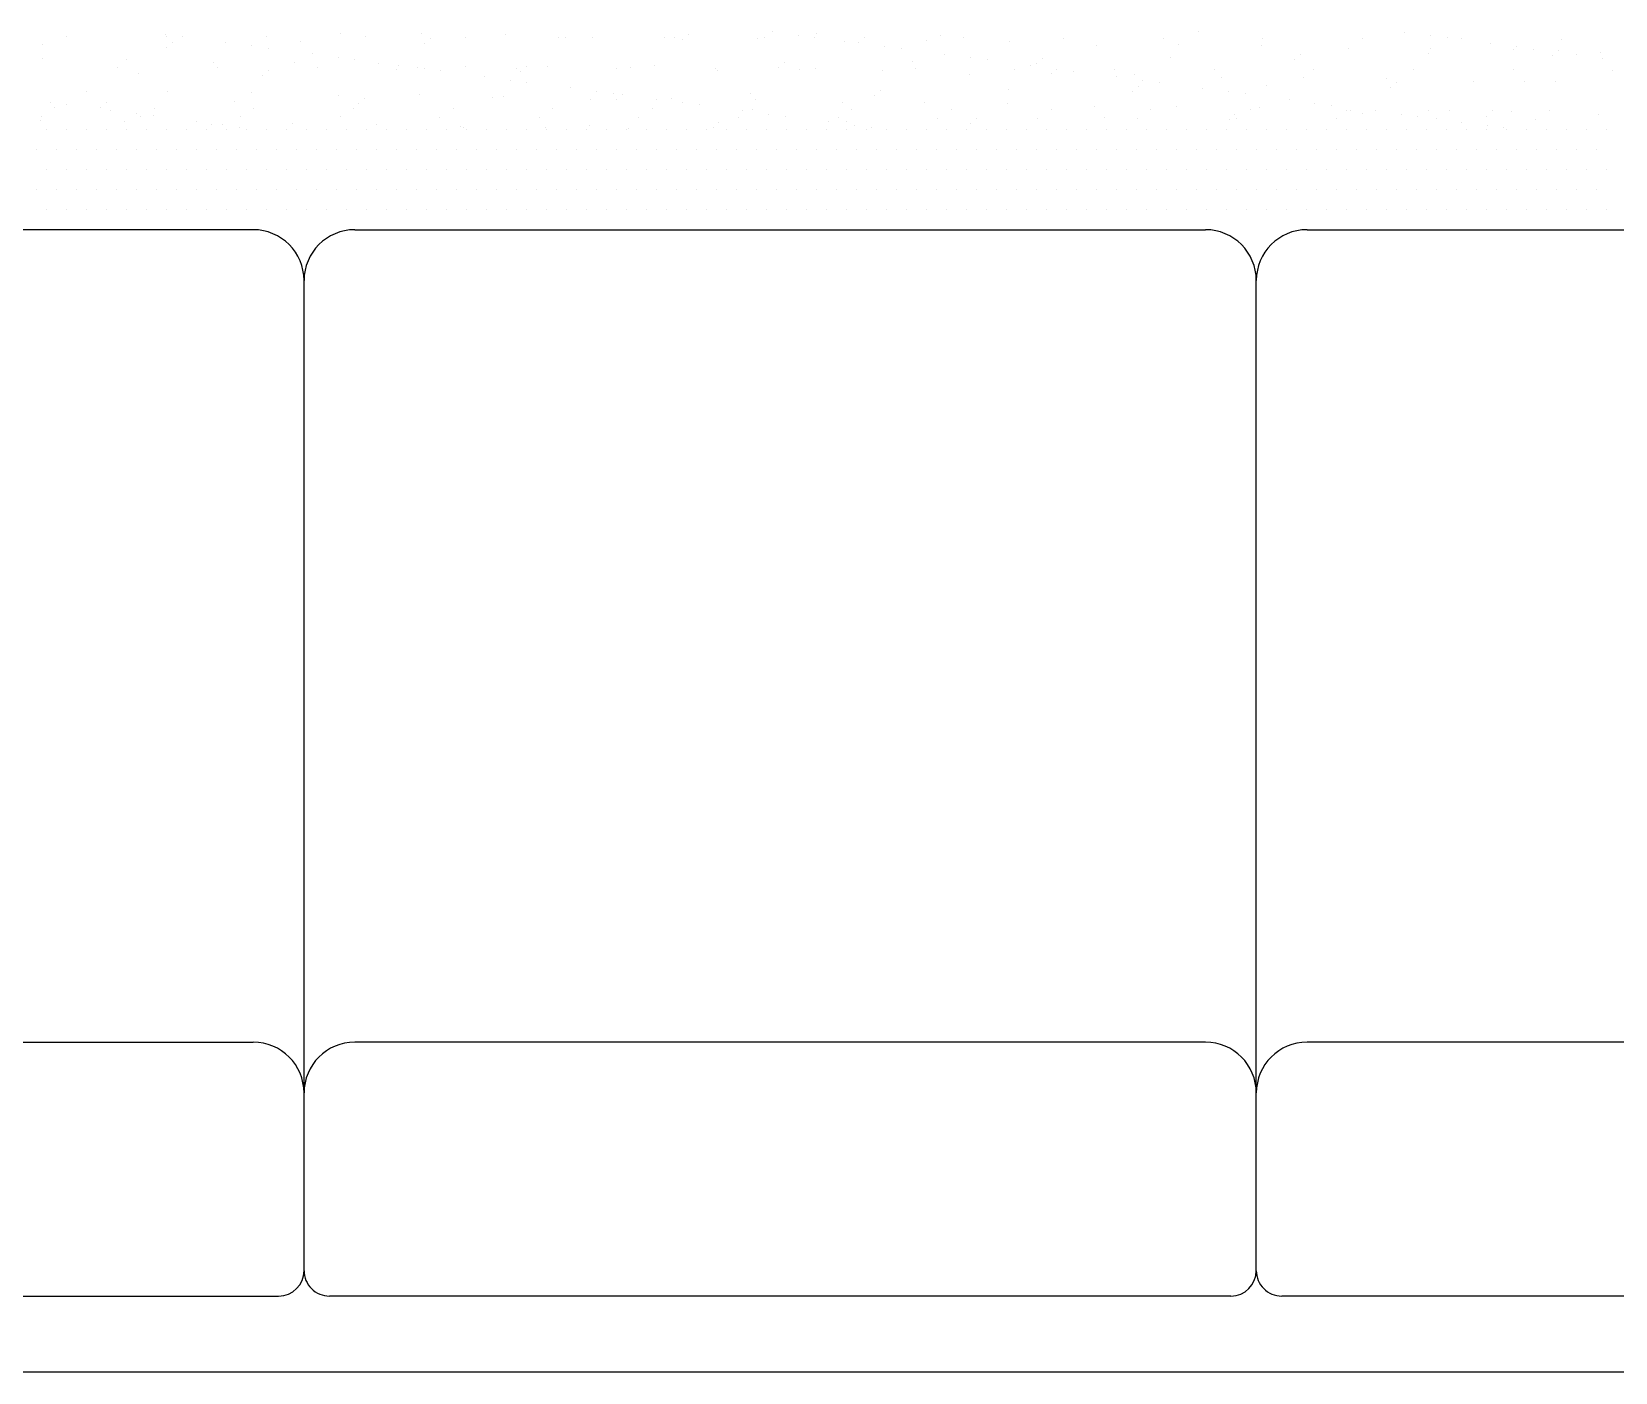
# Model space of a CAD drawing. Header units: millimetres. Extents: x 3923 to 4120, y 744 to 867.
# Drawn here: x 3934.174 to 3936.195, y 828.226 to 829.937 of the extents above; entities that cross this region are included whole.
import ezdxf

# ---------------------------------------------------------------- set-up
doc = ezdxf.new("R2010")
doc.units = ezdxf.units.MM
doc.layers.add('-HIDRO', color=8, linetype='Continuous')

# ---------------------------------------------------------------- blocks, each defined once
blk = doc.blocks.new('A$C7AFB675E')
at = {"color": 8}
for p, q in [((6.0702, 2.8261), (6.0702, 0.4261)), ((5.1702, 2.0411), (5.1702, 2.7861)), ((6.0102, 2.7261), (6.0102, 2.0211)), ((5.8102, 2.7061), (5.8102, 2.0411)), ((5.0307, 2.272), (5.0307, 2.272)), ((5.0351, 2.2741), (5.0351, 2.2741)), ((5.0445, 2.2818), (5.0445, 2.2818)), ((5.0793, 2.2704), (5.0793, 2.2704)), ((5.0912, 2.2769), (5.0912, 2.2769)), ((5.1227, 2.2769), (5.1227, 2.2769)), ((5.1542, 2.2769), (5.1542, 2.2769)), ((5.0912, 2.2612), (5.0912, 2.2612)), ((5.1069, 2.269), (5.1069, 2.269)), ((5.1227, 2.2612), (5.1227, 2.2612)), ((5.1384, 2.269), (5.1384, 2.269)), ((5.1542, 2.2612), (5.1542, 2.2612)), ((5.0324, 2.2536), (5.0324, 2.2536)), ((5.0912, 2.2454), (5.0912, 2.2454)), ((5.1069, 2.2533), (5.1069, 2.2533)), ((5.1227, 2.2454), (5.1227, 2.2454)), ((5.1384, 2.2533), (5.1384, 2.2533)), ((5.1542, 2.2454), (5.1542, 2.2454)), ((5.02, 2.2416), (5.02, 2.2416)), ((5.0291, 2.239), (5.0291, 2.239)), ((5.0333, 2.2344), (5.0333, 2.2344)), ((5.0532, 2.2364), (5.0532, 2.2364)), ((5.1069, 2.2375), (5.1069, 2.2375)), ((5.1384, 2.2375), (5.1384, 2.2375)), ((5.0764, 2.2318), (5.0764, 2.2318)), ((5.0831, 2.2212), (5.0831, 2.2212)), ((5.0912, 2.2297), (5.0912, 2.2297)), ((5.1069, 2.2218), (5.1069, 2.2218)), ((5.1227, 2.2297), (5.1227, 2.2297)), ((5.1384, 2.2218), (5.1384, 2.2218)), ((5.1542, 2.2297), (5.1542, 2.2297)), ((5.0279, 2.2194), (5.0279, 2.2194)), ((5.0534, 2.2125), (5.0534, 2.2125)), ((5.0912, 2.2139), (5.0912, 2.2139)), ((5.1227, 2.2139), (5.1227, 2.2139)), ((5.1542, 2.2139), (5.1542, 2.2139)), ((5.0261, 2.2062), (5.0261, 2.2062)), ((5.0283, 2.2039), (5.0283, 2.2039)), ((5.0444, 2.2033), (5.0444, 2.2033)), ((5.0768, 2.2024), (5.0768, 2.2024)), ((5.0901, 2.1961), (5.0901, 2.1961)), ((5.0912, 2.1982), (5.0912, 2.1982)), ((5.1069, 2.206), (5.1069, 2.206)), ((5.1227, 2.1982), (5.1227, 2.1982)), ((5.1384, 2.206), (5.1384, 2.206)), ((5.1542, 2.1982), (5.1542, 2.1982)), ((5.0234, 2.1858), (5.0234, 2.1858)), ((5.0764, 2.1874), (5.0764, 2.1874)), ((5.0807, 2.1827), (5.0807, 2.1827)), ((5.0883, 2.183), (5.0883, 2.183)), ((5.1069, 2.1903), (5.1069, 2.1903)), ((5.1384, 2.1903), (5.1384, 2.1903)), ((5.0535, 2.172), (5.0535, 2.172)), ((5.0912, 2.1824), (5.0912, 2.1824)), ((5.1069, 2.1745), (5.1069, 2.1745)), ((5.1227, 2.1824), (5.1227, 2.1824)), ((5.1384, 2.1745), (5.1384, 2.1745)), ((5.1542, 2.1824), (5.1542, 2.1824)), ((5.0199, 2.1631), (5.0199, 2.1631)), ((5.0856, 2.1625), (5.0856, 2.1625)), ((5.0912, 2.1667), (5.0912, 2.1667)), ((5.1069, 2.1588), (5.1069, 2.1588)), ((5.1227, 2.1667), (5.1227, 2.1667)), ((5.1384, 2.1588), (5.1384, 2.1588)), ((5.1542, 2.1667), (5.1542, 2.1667)), ((5.0189, 2.1515), (5.0189, 2.1515)), ((5.0762, 2.1534), (5.0762, 2.1534)), ((5.0912, 2.1509), (5.0912, 2.1509)), ((5.1227, 2.1509), (5.1227, 2.1509)), ((5.1542, 2.1509), (5.1542, 2.1509)), ((5.0172, 2.1384), (5.0172, 2.1384)), ((5.0274, 2.138), (5.0274, 2.138)), ((5.0313, 2.1367), (5.0313, 2.1367)), ((5.076, 2.1364), (5.076, 2.1364)), ((5.083, 2.1427), (5.083, 2.1427)), ((5.0912, 2.1352), (5.0912, 2.1352)), ((5.1069, 2.143), (5.1069, 2.143)), ((5.1227, 2.1352), (5.1227, 2.1352)), ((5.1384, 2.143), (5.1384, 2.143)), ((5.1542, 2.1352), (5.1542, 2.1352)), ((5.0443, 2.1248), (5.0443, 2.1248)), ((5.0811, 2.1283), (5.0811, 2.1283)), ((5.1069, 2.1273), (5.1069, 2.1273)), ((5.1384, 2.1273), (5.1384, 2.1273)), ((5.0145, 2.1179), (5.0145, 2.1179)), ((5.0543, 2.1116), (5.0543, 2.1116)), ((5.0794, 2.1152), (5.0794, 2.1152)), ((5.0912, 2.1194), (5.0912, 2.1194)), ((5.1069, 2.1115), (5.1069, 2.1115)), ((5.1227, 2.1194), (5.1227, 2.1194)), ((5.1384, 2.1115), (5.1384, 2.1115)), ((5.1542, 2.1194), (5.1542, 2.1194)), ((5.0511, 2.1039), (5.0511, 2.1039)), ((5.0585, 2.107), (5.0585, 2.107)), ((5.0912, 2.1037), (5.0912, 2.1037)), ((5.1069, 2.0958), (5.1069, 2.0958)), ((5.1227, 2.1037), (5.1227, 2.1037)), ((5.1384, 2.0958), (5.1384, 2.0958)), ((5.1542, 2.1037), (5.1542, 2.1037)), ((5.0197, 2.0846), (5.0197, 2.0846)), ((5.0767, 2.0947), (5.0767, 2.0947)), ((5.0786, 2.0851), (5.0786, 2.0851)), ((5.0912, 2.0879), (5.0912, 2.0879)), ((5.1227, 2.0879), (5.1227, 2.0879)), ((5.1542, 2.0879), (5.1542, 2.0879)), ((5.0278, 2.0735), (5.0278, 2.0735)), ((5.0761, 2.0749), (5.0761, 2.0749)), ((5.0763, 2.0719), (5.0763, 2.0719)), ((5.0912, 2.0722), (5.0912, 2.0722)), ((5.1069, 2.08), (5.1069, 2.08)), ((5.1227, 2.0722), (5.1227, 2.0722)), ((5.1384, 2.08), (5.1384, 2.08)), ((5.1542, 2.0722), (5.1542, 2.0722)), ((5.0722, 2.0605), (5.0722, 2.0605)), ((5.0829, 2.0643), (5.0829, 2.0643)), ((5.1069, 2.0643), (5.1069, 2.0643)), ((5.1384, 2.0643), (5.1384, 2.0643)), ((5.0441, 2.0464), (5.0441, 2.0464)), ((5.0705, 2.0473), (5.0705, 2.0473)), ((5.0912, 2.0564), (5.0912, 2.0564)), ((5.1069, 2.0485), (5.1069, 2.0485)), ((5.1227, 2.0564), (5.1227, 2.0564)), ((5.1384, 2.0485), (5.1384, 2.0485)), ((5.1542, 2.0564), (5.1542, 2.0564)), ((5.0322, 2.0359), (5.0322, 2.0359)), ((5.0502, 2.0379), (5.0502, 2.0379)), ((5.0912, 2.0407), (5.0912, 2.0407)), ((5.1227, 2.0407), (5.1227, 2.0407)), ((5.1542, 2.0407), (5.1542, 2.0407)), ((5.0364, 2.0312), (5.0364, 2.0312)), ((5.0678, 2.0269), (5.0678, 2.0269)), ((5.0912, 2.0249), (5.0912, 2.0249)), ((5.1069, 2.0328), (5.1069, 2.0328)), ((5.1227, 2.0249), (5.1227, 2.0249)), ((5.1384, 2.0328), (5.1384, 2.0328)), ((5.1542, 2.0249), (5.1542, 2.0249)), ((5.0565, 2.0093), (5.0565, 2.0093)), ((5.0912, 2.0092), (5.0912, 2.0092)), ((5.1069, 2.017), (5.1069, 2.017)), ((5.1227, 2.0092), (5.1227, 2.0092)), ((5.1384, 2.017), (5.1384, 2.017)), ((5.1542, 2.0092), (5.1542, 2.0092)), ((5.0196, 2.0061), (5.0196, 2.0061)), ((5.0253, 2.0055), (5.0253, 2.0055)), ((5.0739, 2.0039), (5.0739, 2.0039)), ((5.0759, 1.9964), (5.0759, 1.9964)), ((5.1069, 2.0013), (5.1069, 2.0013)), ((5.1384, 2.0013), (5.1384, 2.0013)), ((5.8502, 2.0011), (5.2102, 2.0011)), ((5.8502, 2.0011), (5.2102, 2.0011)), ((5.9902, 2.0011), (5.8502, 2.0011)), ((5.0633, 1.9926), (5.0633, 1.9926)), ((5.0795, 1.9842), (5.0795, 1.9842)), ((5.0827, 1.9858), (5.0827, 1.9858)), ((5.0912, 1.9934), (5.0912, 1.9934)), ((5.1069, 1.9855), (5.1069, 1.9855)), ((5.1227, 1.9934), (5.1227, 1.9934)), ((5.1384, 1.9855), (5.1384, 1.9855)), ((5.1542, 1.9934), (5.1542, 1.9934)), ((5.0505, 1.9735), (5.0505, 1.9735)), ((5.0615, 1.9795), (5.0615, 1.9795)), ((5.0838, 1.9796), (5.0838, 1.9796)), ((5.0912, 1.9777), (5.0912, 1.9777)), ((5.1227, 1.9777), (5.1227, 1.9777)), ((5.1542, 1.9777), (5.1542, 1.9777)), ((6.0102, 1.9811), (6.0102, 1.2711)), ((5.044, 1.9679), (5.044, 1.9679)), ((5.0588, 1.959), (5.0588, 1.959)), ((5.0912, 1.9619), (5.0912, 1.9619)), ((5.1069, 1.9698), (5.1069, 1.9698)), ((5.1227, 1.9619), (5.1227, 1.9619)), ((5.1384, 1.9698), (5.1384, 1.9698)), ((5.1542, 1.9619), (5.1542, 1.9619)), ((5.1702, 1.2911), (5.1702, 1.9611)), ((5.8102, 1.9611), (5.8102, 1.2911)), ((5.0143, 1.9555), (5.0143, 1.9555)), ((5.0912, 1.9462), (5.0912, 1.9462)), ((5.1069, 1.954), (5.1069, 1.954)), ((5.1227, 1.9462), (5.1227, 1.9462)), ((5.1384, 1.954), (5.1384, 1.954)), ((5.1542, 1.9462), (5.1542, 1.9462)), ((5.0245, 1.9395), (5.0245, 1.9395)), ((5.0344, 1.9335), (5.0344, 1.9335)), ((5.073, 1.9379), (5.073, 1.9379)), ((5.1069, 1.9383), (5.1069, 1.9383)), ((5.1384, 1.9383), (5.1384, 1.9383)), ((5.0195, 1.9277), (5.0195, 1.9277)), ((5.0543, 1.9248), (5.0543, 1.9248)), ((5.0912, 1.9304), (5.0912, 1.9304)), ((5.1069, 1.9225), (5.1069, 1.9225)), ((5.1227, 1.9304), (5.1227, 1.9304)), ((5.1384, 1.9225), (5.1384, 1.9225)), ((5.1542, 1.9304), (5.1542, 1.9304)), ((5.0526, 1.9117), (5.0526, 1.9117)), ((5.0574, 1.9085), (5.0574, 1.9085)), ((5.0758, 1.9179), (5.0758, 1.9179)), ((5.0912, 1.9147), (5.0912, 1.9147)), ((5.1227, 1.9147), (5.1227, 1.9147)), ((5.1542, 1.9147), (5.1542, 1.9147)), ((5.0481, 1.9054), (5.0481, 1.9054)), ((5.0616, 1.9038), (5.0616, 1.9038)), ((5.0826, 1.9073), (5.0826, 1.9073)), ((5.0912, 1.8989), (5.0912, 1.8989)), ((5.1069, 1.9068), (5.1069, 1.9068)), ((5.1227, 1.8989), (5.1227, 1.8989)), ((5.1384, 1.9068), (5.1384, 1.9068)), ((5.1542, 1.8989), (5.1542, 1.8989)), ((5.0438, 1.8894), (5.0438, 1.8894)), ((5.0499, 1.8912), (5.0499, 1.8912)), ((5.1069, 1.891), (5.1069, 1.891)), ((5.1384, 1.891), (5.1384, 1.891)), ((5.0248, 1.875), (5.0248, 1.875)), ((5.0733, 1.8734), (5.0733, 1.8734)), ((5.0817, 1.8819), (5.0817, 1.8819)), ((5.0912, 1.8832), (5.0912, 1.8832)), ((5.1069, 1.8753), (5.1069, 1.8753)), ((5.1227, 1.8832), (5.1227, 1.8832)), ((5.1384, 1.8753), (5.1384, 1.8753)), ((5.1542, 1.8832), (5.1542, 1.8832)), ((5.0912, 1.8674), (5.0912, 1.8674)), ((5.1069, 1.8595), (5.1069, 1.8595)), ((5.1227, 1.8674), (5.1227, 1.8674)), ((5.1384, 1.8595), (5.1384, 1.8595)), ((5.1542, 1.8674), (5.1542, 1.8674)), ((5.0193, 1.8492), (5.0193, 1.8492)), ((5.0454, 1.857), (5.0454, 1.857)), ((5.0912, 1.8517), (5.0912, 1.8517)), ((5.1227, 1.8517), (5.1227, 1.8517)), ((5.1542, 1.8517), (5.1542, 1.8517)), ((5.0437, 1.8438), (5.0437, 1.8438)), ((5.0472, 1.8395), (5.0472, 1.8395)), ((5.0757, 1.8395), (5.0757, 1.8395)), ((5.0912, 1.8359), (5.0912, 1.8359)), ((5.1069, 1.8438), (5.1069, 1.8438)), ((5.1227, 1.8359), (5.1227, 1.8359)), ((5.1384, 1.8438), (5.1384, 1.8438)), ((5.1542, 1.8359), (5.1542, 1.8359)), ((5.0353, 1.8327), (5.0353, 1.8327)), ((5.0395, 1.8281), (5.0395, 1.8281)), ((5.041, 1.8234), (5.041, 1.8234)), ((5.0824, 1.8288), (5.0824, 1.8288)), ((5.1069, 1.828), (5.1069, 1.828)), ((5.1384, 1.828), (5.1384, 1.828)), ((5.0437, 1.8109), (5.0437, 1.8109)), ((5.0912, 1.8202), (5.0912, 1.8202)), ((5.1069, 1.8123), (5.1069, 1.8123)), ((5.1227, 1.8202), (5.1227, 1.8202)), ((5.1384, 1.8123), (5.1384, 1.8123)), ((5.1542, 1.8202), (5.1542, 1.8202)), ((5.0223, 1.807), (5.0223, 1.807)), ((5.0596, 1.8061), (5.0596, 1.8061)), ((5.0709, 1.8054), (5.0709, 1.8054)), ((5.0912, 1.8044), (5.0912, 1.8044)), ((5.1069, 1.7965), (5.1069, 1.7965)), ((5.1227, 1.8044), (5.1227, 1.8044)), ((5.1384, 1.7965), (5.1384, 1.7965)), ((5.1542, 1.8044), (5.1542, 1.8044)), ((5.0365, 1.7891), (5.0365, 1.7891)), ((5.0912, 1.7887), (5.0912, 1.7887)), ((5.1227, 1.7887), (5.1227, 1.7887)), ((5.1542, 1.7887), (5.1542, 1.7887)), ((5.0348, 1.776), (5.0348, 1.776)), ((5.0476, 1.775), (5.0476, 1.775)), ((5.0826, 1.7811), (5.0826, 1.7811)), ((5.0868, 1.7764), (5.0868, 1.7764)), ((5.0912, 1.7729), (5.0912, 1.7729)), ((5.1069, 1.7808), (5.1069, 1.7808)), ((5.1227, 1.7729), (5.1227, 1.7729)), ((5.1384, 1.7808), (5.1384, 1.7808)), ((5.1542, 1.7729), (5.1542, 1.7729)), ((5.0192, 1.7707), (5.0192, 1.7707)), ((5.0755, 1.761), (5.0755, 1.761)), ((5.1069, 1.765), (5.1069, 1.765)), ((5.1384, 1.765), (5.1384, 1.765)), ((5.0174, 1.7523), (5.0174, 1.7523)), ((5.0321, 1.7555), (5.0321, 1.7555)), ((5.0823, 1.7504), (5.0823, 1.7504)), ((5.0912, 1.7572), (5.0912, 1.7572)), ((5.1069, 1.7493), (5.1069, 1.7493)), ((5.1227, 1.7572), (5.1227, 1.7572)), ((5.1384, 1.7493), (5.1384, 1.7493)), ((5.1542, 1.7572), (5.1542, 1.7572)), ((5.0215, 1.741), (5.0215, 1.741)), ((5.07, 1.7394), (5.07, 1.7394)), ((5.0912, 1.7414), (5.0912, 1.7414)), ((5.1227, 1.7414), (5.1227, 1.7414)), ((5.1542, 1.7414), (5.1542, 1.7414)), ((5.0275, 1.7213), (5.0275, 1.7213)), ((5.0375, 1.7304), (5.0375, 1.7304)), ((5.0435, 1.7324), (5.0435, 1.7324)), ((5.0912, 1.7257), (5.0912, 1.7257)), ((5.1069, 1.7335), (5.1069, 1.7335)), ((5.1227, 1.7257), (5.1227, 1.7257)), ((5.1384, 1.7335), (5.1384, 1.7335)), ((5.1542, 1.7257), (5.1542, 1.7257)), ((5.0912, 1.7099), (5.0912, 1.7099)), ((5.1069, 1.7178), (5.1069, 1.7178)), ((5.1227, 1.7099), (5.1227, 1.7099)), ((5.1384, 1.7178), (5.1384, 1.7178)), ((5.1542, 1.7099), (5.1542, 1.7099)), ((5.0258, 1.7082), (5.0258, 1.7082)), ((5.0451, 1.7069), (5.0451, 1.7069)), ((5.0605, 1.7053), (5.0605, 1.7053)), ((5.0647, 1.7007), (5.0647, 1.7007)), ((5.0897, 1.6981), (5.0897, 1.6981)), ((5.1069, 1.702), (5.1069, 1.702)), ((5.1384, 1.702), (5.1384, 1.702)), ((5.019, 1.6922), (5.019, 1.6922)), ((5.0231, 1.6877), (5.0231, 1.6877)), ((5.088, 1.6849), (5.088, 1.6849)), ((5.0912, 1.6942), (5.0912, 1.6942)), ((5.1069, 1.6863), (5.1069, 1.6863)), ((5.1227, 1.6942), (5.1227, 1.6942)), ((5.1384, 1.6863), (5.1384, 1.6863)), ((5.1542, 1.6942), (5.1542, 1.6942)), ((5.0218, 1.6765), (5.0218, 1.6765)), ((5.0703, 1.6749), (5.0703, 1.6749)), ((5.0754, 1.6825), (5.0754, 1.6825)), ((5.0821, 1.6719), (5.0821, 1.6719)), ((5.0848, 1.6787), (5.0848, 1.6787)), ((5.0912, 1.6784), (5.0912, 1.6784)), ((5.1227, 1.6784), (5.1227, 1.6784)), ((5.1542, 1.6784), (5.1542, 1.6784)), ((5.0853, 1.6645), (5.0853, 1.6645)), ((5.0912, 1.6627), (5.0912, 1.6627)), ((5.1069, 1.6705), (5.1069, 1.6705)), ((5.1227, 1.6627), (5.1227, 1.6627)), ((5.1384, 1.6705), (5.1384, 1.6705)), ((5.1542, 1.6627), (5.1542, 1.6627)), ((5.0154, 1.6546), (5.0154, 1.6546)), ((5.0186, 1.6535), (5.0186, 1.6535)), ((5.0434, 1.654), (5.0434, 1.654)), ((5.0912, 1.6469), (5.0912, 1.6469)), ((5.1069, 1.6548), (5.1069, 1.6548)), ((5.1227, 1.6469), (5.1227, 1.6469)), ((5.1384, 1.6548), (5.1384, 1.6548)), ((5.1542, 1.6469), (5.1542, 1.6469)), ((5.0169, 1.6403), (5.0169, 1.6403)), ((5.0443, 1.641), (5.0443, 1.641)), ((5.1069, 1.639), (5.1069, 1.639)), ((5.1384, 1.639), (5.1384, 1.639)), ((5.0384, 1.6295), (5.0384, 1.6295)), ((5.0426, 1.6249), (5.0426, 1.6249)), ((5.0808, 1.6302), (5.0808, 1.6302)), ((5.0912, 1.6312), (5.0912, 1.6312)), ((5.1069, 1.6233), (5.1069, 1.6233)), ((5.1227, 1.6312), (5.1227, 1.6312)), ((5.1384, 1.6233), (5.1384, 1.6233)), ((5.1542, 1.6312), (5.1542, 1.6312)), ((5.0142, 1.6199), (5.0142, 1.6199)), ((5.0189, 1.6138), (5.0189, 1.6138)), ((5.0791, 1.6171), (5.0791, 1.6171)), ((5.0912, 1.6154), (5.0912, 1.6154)), ((5.1227, 1.6154), (5.1227, 1.6154)), ((5.1542, 1.6154), (5.1542, 1.6154)), ((5.0193, 1.6085), (5.0193, 1.6085)), ((5.0627, 1.603), (5.0627, 1.603)), ((5.0679, 1.6069), (5.0679, 1.6069)), ((5.0752, 1.604), (5.0752, 1.604)), ((5.0764, 1.5966), (5.0764, 1.5966)), ((5.0912, 1.5997), (5.0912, 1.5997)), ((5.1069, 1.6075), (5.1069, 1.6075)), ((5.1227, 1.5997), (5.1227, 1.5997)), ((5.1384, 1.6075), (5.1384, 1.6075)), ((5.1542, 1.5997), (5.1542, 1.5997)), ((5.082, 1.5934), (5.082, 1.5934)), ((5.1069, 1.5918), (5.1069, 1.5918)), ((5.1384, 1.5918), (5.1384, 1.5918)), ((5.0433, 1.5755), (5.0433, 1.5755)), ((5.0446, 1.5765), (5.0446, 1.5765)), ((5.0857, 1.5779), (5.0857, 1.5779)), ((5.0899, 1.5733), (5.0899, 1.5733)), ((5.0912, 1.5839), (5.0912, 1.5839)), ((5.1069, 1.576), (5.1069, 1.576)), ((5.1227, 1.5839), (5.1227, 1.5839)), ((5.1384, 1.576), (5.1384, 1.576)), ((5.1542, 1.5839), (5.1542, 1.5839)), ((5.0719, 1.5624), (5.0719, 1.5624)), ((5.0912, 1.5682), (5.0912, 1.5682)), ((5.1069, 1.5603), (5.1069, 1.5603)), ((5.1227, 1.5682), (5.1227, 1.5682)), ((5.1384, 1.5603), (5.1384, 1.5603)), ((5.1542, 1.5682), (5.1542, 1.5682)), ((5.0162, 1.5538), (5.0162, 1.5538)), ((5.0205, 1.5491), (5.0205, 1.5491)), ((5.0701, 1.5493), (5.0701, 1.5493)), ((5.0912, 1.5524), (5.0912, 1.5524)), ((5.1227, 1.5524), (5.1227, 1.5524)), ((5.1542, 1.5524), (5.1542, 1.5524)), ((5.0185, 1.5425), (5.0185, 1.5425)), ((5.0187, 1.5353), (5.0187, 1.5353)), ((5.0671, 1.5409), (5.0671, 1.5409)), ((5.0912, 1.5367), (5.0912, 1.5367)), ((5.1069, 1.5445), (5.1069, 1.5445)), ((5.1227, 1.5367), (5.1227, 1.5367)), ((5.1384, 1.5445), (5.1384, 1.5445)), ((5.1542, 1.5367), (5.1542, 1.5367)), ((5.0406, 1.5272), (5.0406, 1.5272)), ((5.0675, 1.5288), (5.0675, 1.5288)), ((5.0751, 1.5255), (5.0751, 1.5255)), ((5.1069, 1.5288), (5.1069, 1.5288)), ((5.1384, 1.5288), (5.1384, 1.5288)), ((5.0819, 1.5149), (5.0819, 1.5149)), ((5.0912, 1.5209), (5.0912, 1.5209)), ((5.1069, 1.513), (5.1069, 1.513)), ((5.1227, 1.5209), (5.1227, 1.5209)), ((5.1384, 1.513), (5.1384, 1.513)), ((5.1542, 1.5209), (5.1542, 1.5209)), ((5.0421, 1.5084), (5.0421, 1.5084)), ((5.0431, 1.497), (5.0431, 1.497)), ((5.0636, 1.5021), (5.0636, 1.5021)), ((5.0678, 1.4975), (5.0678, 1.4975)), ((5.0907, 1.5068), (5.0907, 1.5068)), ((5.0912, 1.5052), (5.0912, 1.5052)), ((5.1069, 1.4973), (5.1069, 1.4973)), ((5.1227, 1.5052), (5.1227, 1.5052)), ((5.1384, 1.4973), (5.1384, 1.4973)), ((5.1542, 1.5052), (5.1542, 1.5052)), ((5.0629, 1.4946), (5.0629, 1.4946)), ((5.0912, 1.4894), (5.0912, 1.4894)), ((5.1227, 1.4894), (5.1227, 1.4894)), ((5.1542, 1.4894), (5.1542, 1.4894)), ((5.0188, 1.478), (5.0188, 1.478)), ((5.0612, 1.4814), (5.0612, 1.4814)), ((5.0674, 1.4765), (5.0674, 1.4765)), ((5.0879, 1.4756), (5.0879, 1.4756)), ((5.0912, 1.4737), (5.0912, 1.4737)), ((5.1069, 1.4815), (5.1069, 1.4815)), ((5.1227, 1.4737), (5.1227, 1.4737)), ((5.1384, 1.4815), (5.1384, 1.4815)), ((5.1542, 1.4737), (5.1542, 1.4737)), ((5.0585, 1.461), (5.0585, 1.461)), ((5.1069, 1.4658), (5.1069, 1.4658)), ((5.1384, 1.4658), (5.1384, 1.4658)), ((5.0185, 1.4515), (5.0185, 1.4515)), ((5.0186, 1.4568), (5.0186, 1.4568)), ((5.0749, 1.4471), (5.0749, 1.4471)), ((5.0912, 1.4579), (5.0912, 1.4579)), ((5.1069, 1.45), (5.1069, 1.45)), ((5.1227, 1.4579), (5.1227, 1.4579)), ((5.1384, 1.45), (5.1384, 1.45)), ((5.1542, 1.4579), (5.1542, 1.4579)), ((5.0413, 1.4425), (5.0413, 1.4425)), ((5.0817, 1.4364), (5.0817, 1.4364)), ((5.0898, 1.4409), (5.0898, 1.4409)), ((5.0912, 1.4422), (5.0912, 1.4422)), ((5.1227, 1.4422), (5.1227, 1.4422)), ((5.1542, 1.4422), (5.1542, 1.4422)), ((5.0415, 1.4264), (5.0415, 1.4264)), ((5.054, 1.4267), (5.054, 1.4267)), ((5.0912, 1.4264), (5.0912, 1.4264)), ((5.1069, 1.4343), (5.1069, 1.4343)), ((5.1227, 1.4264), (5.1227, 1.4264)), ((5.1384, 1.4343), (5.1384, 1.4343)), ((5.1542, 1.4264), (5.1542, 1.4264)), ((5.0164, 1.41), (5.0164, 1.41)), ((5.043, 1.4185), (5.043, 1.4185)), ((5.0457, 1.4217), (5.0457, 1.4217)), ((5.0523, 1.4136), (5.0523, 1.4136)), ((5.0912, 1.4107), (5.0912, 1.4107)), ((5.1069, 1.4185), (5.1069, 1.4185)), ((5.1227, 1.4107), (5.1227, 1.4107)), ((5.1384, 1.4185), (5.1384, 1.4185)), ((5.1542, 1.4107), (5.1542, 1.4107)), ((5.0649, 1.4084), (5.0649, 1.4084)), ((5.0658, 1.3998), (5.0658, 1.3998)), ((5.1069, 1.4028), (5.1069, 1.4028)), ((5.1384, 1.4028), (5.1384, 1.4028)), ((5.0496, 1.3931), (5.0496, 1.3931)), ((5.0912, 1.3949), (5.0912, 1.3949)), ((5.1069, 1.387), (5.1069, 1.387)), ((5.1227, 1.3949), (5.1227, 1.3949)), ((5.1384, 1.387), (5.1384, 1.387)), ((5.1542, 1.3949), (5.1542, 1.3949)), ((5.0185, 1.3783), (5.0185, 1.3783)), ((5.0416, 1.378), (5.0416, 1.378)), ((5.0888, 1.3747), (5.0888, 1.3747)), ((5.0901, 1.3764), (5.0901, 1.3764)), ((5.0912, 1.3792), (5.0912, 1.3792)), ((5.1227, 1.3792), (5.1227, 1.3792)), ((5.1542, 1.3792), (5.1542, 1.3792)), ((5.0748, 1.3686), (5.0748, 1.3686)), ((5.0912, 1.3634), (5.0912, 1.3634)), ((5.1069, 1.3713), (5.1069, 1.3713)), ((5.1227, 1.3634), (5.1227, 1.3634)), ((5.1384, 1.3713), (5.1384, 1.3713)), ((5.1542, 1.3634), (5.1542, 1.3634)), ((5.0193, 1.3506), (5.0193, 1.3506)), ((5.0451, 1.3589), (5.0451, 1.3589)), ((5.0816, 1.358), (5.0816, 1.358)), ((5.0912, 1.3477), (5.0912, 1.3477)), ((5.1069, 1.3555), (5.1069, 1.3555)), ((5.1227, 1.3477), (5.1227, 1.3477)), ((5.1384, 1.3555), (5.1384, 1.3555)), ((5.1542, 1.3477), (5.1542, 1.3477)), ((5.0155, 1.344), (5.0155, 1.344)), ((5.0236, 1.346), (5.0236, 1.346)), ((5.0428, 1.3401), (5.0428, 1.3401)), ((5.0434, 1.3458), (5.0434, 1.3458)), ((5.0641, 1.3424), (5.0641, 1.3424)), ((5.1069, 1.3398), (5.1069, 1.3398)), ((5.1384, 1.3398), (5.1384, 1.3398)), ((5.0407, 1.3253), (5.0407, 1.3253)), ((5.0437, 1.3241), (5.0437, 1.3241)), ((5.0912, 1.3319), (5.0912, 1.3319)), ((5.1069, 1.324), (5.1069, 1.324)), ((5.1227, 1.3319), (5.1227, 1.3319)), ((5.1384, 1.324), (5.1384, 1.324)), ((5.1542, 1.3319), (5.1542, 1.3319)), ((5.0391, 1.3099), (5.0391, 1.3099)), ((5.0912, 1.3162), (5.0912, 1.3162)), ((5.1227, 1.3162), (5.1227, 1.3162)), ((5.1542, 1.3162), (5.1542, 1.3162)), ((5.0183, 1.2998), (5.0183, 1.2998)), ((5.0667, 1.299), (5.0667, 1.299)), ((5.0877, 1.3084), (5.0877, 1.3084)), ((5.0912, 1.3004), (5.0912, 1.3004)), ((5.1069, 1.3083), (5.1069, 1.3083)), ((5.1227, 1.3004), (5.1227, 1.3004)), ((5.1384, 1.3083), (5.1384, 1.3083)), ((5.1542, 1.3004), (5.1542, 1.3004)), ((5.0362, 1.2911), (5.0362, 1.2911)), ((5.0709, 1.2943), (5.0709, 1.2943)), ((5.0747, 1.2901), (5.0747, 1.2901)), ((5.0912, 1.2847), (5.0912, 1.2847)), ((5.1069, 1.2925), (5.1069, 1.2925)), ((5.1227, 1.2847), (5.1227, 1.2847)), ((5.1384, 1.2925), (5.1384, 1.2925)), ((5.1542, 1.2847), (5.1542, 1.2847)), ((5.0158, 1.2796), (5.0158, 1.2796)), ((5.0344, 1.2779), (5.0344, 1.2779)), ((5.0644, 1.278), (5.0644, 1.278)), ((5.0814, 1.2795), (5.0814, 1.2795)), ((5.1069, 1.2768), (5.1069, 1.2768)), ((5.1384, 1.2768), (5.1384, 1.2768)), ((5.0427, 1.2616), (5.0427, 1.2616)), ((5.0912, 1.2689), (5.0912, 1.2689)), ((5.1069, 1.261), (5.1069, 1.261)), ((5.1227, 1.2689), (5.1227, 1.2689)), ((5.1384, 1.261), (5.1384, 1.261)), ((5.1542, 1.2689), (5.1542, 1.2689)), ((5.0216, 1.2483), (5.0216, 1.2483)), ((5.0317, 1.2575), (5.0317, 1.2575)), ((5.0912, 1.2532), (5.0912, 1.2532)), ((5.1227, 1.2532), (5.1227, 1.2532)), ((5.1542, 1.2532), (5.1542, 1.2532)), ((5.8502, 1.2511), (5.2102, 1.2511)), ((5.8502, 1.2511), (5.2102, 1.2511)), ((5.9902, 1.2511), (5.8502, 1.2511)), ((5.9902, 1.2511), (5.8502, 1.2511)), ((5.0383, 1.244), (5.0383, 1.244)), ((5.0869, 1.2424), (5.0869, 1.2424)), ((5.0912, 1.2374), (5.0912, 1.2374)), ((5.1069, 1.2453), (5.1069, 1.2453)), ((5.1227, 1.2374), (5.1227, 1.2374)), ((5.1384, 1.2453), (5.1384, 1.2453)), ((5.1542, 1.2374), (5.1542, 1.2374)), ((5.0272, 1.2232), (5.0272, 1.2232)), ((5.0445, 1.2232), (5.0445, 1.2232)), ((5.1069, 1.2295), (5.1069, 1.2295)), ((5.1384, 1.2295), (5.1384, 1.2295)), ((6.0102, 0.5261), (6.0102, 1.2311)), ((5.0182, 1.2214), (5.0182, 1.2214)), ((5.0255, 1.2101), (5.0255, 1.2101)), ((5.0488, 1.2186), (5.0488, 1.2186)), ((5.0619, 1.2099), (5.0619, 1.2099)), ((5.0745, 1.2116), (5.0745, 1.2116)), ((5.0912, 1.2217), (5.0912, 1.2217)), ((5.1069, 1.2138), (5.1069, 1.2138)), ((5.1227, 1.2217), (5.1227, 1.2217)), ((5.1384, 1.2138), (5.1384, 1.2138)), ((5.1542, 1.2217), (5.1542, 1.2217)), ((5.1702, 1.2111), (5.1702, 0.6661)), ((5.8102, 0.5461), (5.8102, 1.2111)), ((5.0813, 1.201), (5.0813, 1.201)), ((5.0894, 1.2), (5.0894, 1.2)), ((5.0912, 1.2059), (5.0912, 1.2059)), ((5.1069, 1.198), (5.1069, 1.198)), ((5.1227, 1.2059), (5.1227, 1.2059)), ((5.1384, 1.198), (5.1384, 1.198)), ((5.1542, 1.2059), (5.1542, 1.2059)), ((5.0228, 1.1896), (5.0228, 1.1896)), ((5.0689, 1.1967), (5.0689, 1.1967)), ((5.0877, 1.1869), (5.0877, 1.1869)), ((5.0912, 1.1902), (5.0912, 1.1902)), ((5.1227, 1.1902), (5.1227, 1.1902)), ((5.1542, 1.1902), (5.1542, 1.1902)), ((5.0386, 1.1795), (5.0386, 1.1795)), ((5.0426, 1.1831), (5.0426, 1.1831)), ((5.0872, 1.1779), (5.0872, 1.1779)), ((5.0912, 1.1744), (5.0912, 1.1744)), ((5.1069, 1.1823), (5.1069, 1.1823)), ((5.1227, 1.1744), (5.1227, 1.1744)), ((5.1384, 1.1823), (5.1384, 1.1823)), ((5.1542, 1.1744), (5.1542, 1.1744)), ((5.085, 1.1664), (5.085, 1.1664)), ((5.1069, 1.1665), (5.1069, 1.1665)), ((5.1384, 1.1665), (5.1384, 1.1665)), ((5.0183, 1.1554), (5.0183, 1.1554)), ((5.0224, 1.1475), (5.0224, 1.1475)), ((5.0912, 1.1587), (5.0912, 1.1587)), ((5.1069, 1.1508), (5.1069, 1.1508)), ((5.1227, 1.1587), (5.1227, 1.1587)), ((5.1384, 1.1508), (5.1384, 1.1508)), ((5.1542, 1.1587), (5.1542, 1.1587)), ((5.0166, 1.1423), (5.0166, 1.1423)), ((5.018, 1.1429), (5.018, 1.1429)), ((5.0267, 1.1428), (5.0267, 1.1428)), ((5.0611, 1.1439), (5.0611, 1.1439)), ((5.0912, 1.1429), (5.0912, 1.1429)), ((5.1069, 1.135), (5.1069, 1.135)), ((5.1227, 1.1429), (5.1227, 1.1429)), ((5.1384, 1.135), (5.1384, 1.135)), ((5.1542, 1.1429), (5.1542, 1.1429)), ((5.0744, 1.1332), (5.0744, 1.1332)), ((5.0805, 1.1322), (5.0805, 1.1322)), ((5.0811, 1.1225), (5.0811, 1.1225)), ((5.0912, 1.1272), (5.0912, 1.1272)), ((5.1227, 1.1272), (5.1227, 1.1272)), ((5.1542, 1.1272), (5.1542, 1.1272)), ((5.0362, 1.1115), (5.0362, 1.1115)), ((5.0468, 1.1209), (5.0468, 1.1209)), ((5.0788, 1.119), (5.0788, 1.119)), ((5.0912, 1.1114), (5.0912, 1.1114)), ((5.1069, 1.1193), (5.1069, 1.1193)), ((5.1227, 1.1114), (5.1227, 1.1114)), ((5.1384, 1.1193), (5.1384, 1.1193)), ((5.1542, 1.1114), (5.1542, 1.1114)), ((5.0424, 1.1046), (5.0424, 1.1046)), ((5.0761, 1.0986), (5.0761, 1.0986)), ((5.0847, 1.1099), (5.0847, 1.1099)), ((5.1069, 1.1035), (5.1069, 1.1035)), ((5.1384, 1.1035), (5.1384, 1.1035)), ((5.0698, 1.0958), (5.0698, 1.0958)), ((5.074, 1.0912), (5.074, 1.0912)), ((5.0912, 1.0957), (5.0912, 1.0957)), ((5.1069, 1.0878), (5.1069, 1.0878)), ((5.1227, 1.0957), (5.1227, 1.0957)), ((5.1384, 1.0878), (5.1384, 1.0878)), ((5.1542, 1.0957), (5.1542, 1.0957)), ((5.0614, 1.0795), (5.0614, 1.0795)), ((5.0912, 1.0799), (5.0912, 1.0799)), ((5.1227, 1.0799), (5.1227, 1.0799)), ((5.1542, 1.0799), (5.1542, 1.0799)), ((5.0179, 1.0644), (5.0179, 1.0644)), ((5.0716, 1.0643), (5.0716, 1.0643)), ((5.0912, 1.0642), (5.0912, 1.0642)), ((5.1069, 1.072), (5.1069, 1.072)), ((5.1227, 1.0642), (5.1227, 1.0642)), ((5.1384, 1.072), (5.1384, 1.072)), ((5.1542, 1.0642), (5.1542, 1.0642)), ((5.0698, 1.0512), (5.0698, 1.0512)), ((5.0742, 1.0547), (5.0742, 1.0547)), ((5.0912, 1.0484), (5.0912, 1.0484)), ((5.1069, 1.0563), (5.1069, 1.0563)), ((5.1227, 1.0484), (5.1227, 1.0484)), ((5.1384, 1.0563), (5.1384, 1.0563)), ((5.1542, 1.0484), (5.1542, 1.0484)), ((5.0247, 1.0452), (5.0247, 1.0452)), ((5.0353, 1.0455), (5.0353, 1.0455)), ((5.081, 1.0441), (5.081, 1.0441)), ((5.0839, 1.0439), (5.0839, 1.0439)), ((5.1069, 1.0405), (5.1069, 1.0405)), ((5.1384, 1.0405), (5.1384, 1.0405))]:
    blk.add_line(p, q, dxfattribs=at)
for centre, radius, start, end in [((5.2102, 2.0411), 0.04, 180, 270), ((5.8502, 2.0411), 0.04, 180, 270), ((5.9902, 2.0211), 0.02, 270, 0), ((5.2102, 1.9611), 0.04, 90, 180), ((5.8502, 1.9611), 0.04, 90, 180), ((5.9902, 1.9811), 0.02, 0, 90), ((5.2102, 1.2911), 0.04, 180, 270), ((5.8502, 1.2911), 0.04, 180, 270), ((5.9902, 1.2711), 0.02, 270, 0), ((5.2102, 1.2111), 0.04, 90, 180), ((5.8502, 1.2111), 0.04, 90, 180), ((5.9902, 1.2311), 0.02, 0, 90)]:
    blk.add_arc(centre, radius, start, end, dxfattribs=at)

msp = doc.modelspace()

# ---------------------------------------------------------------- block references
at = {"layer": '-HIDRO', "ltscale": 0.35, "xscale": 1.62, "yscale": 1.62, "zscale": 1.62, "rotation": 270}
msp.add_blockref('A$C7AFB675E', (3932.4951, 838.0603), dxfattribs=at)

doc.saveas('drawing.dxf')
